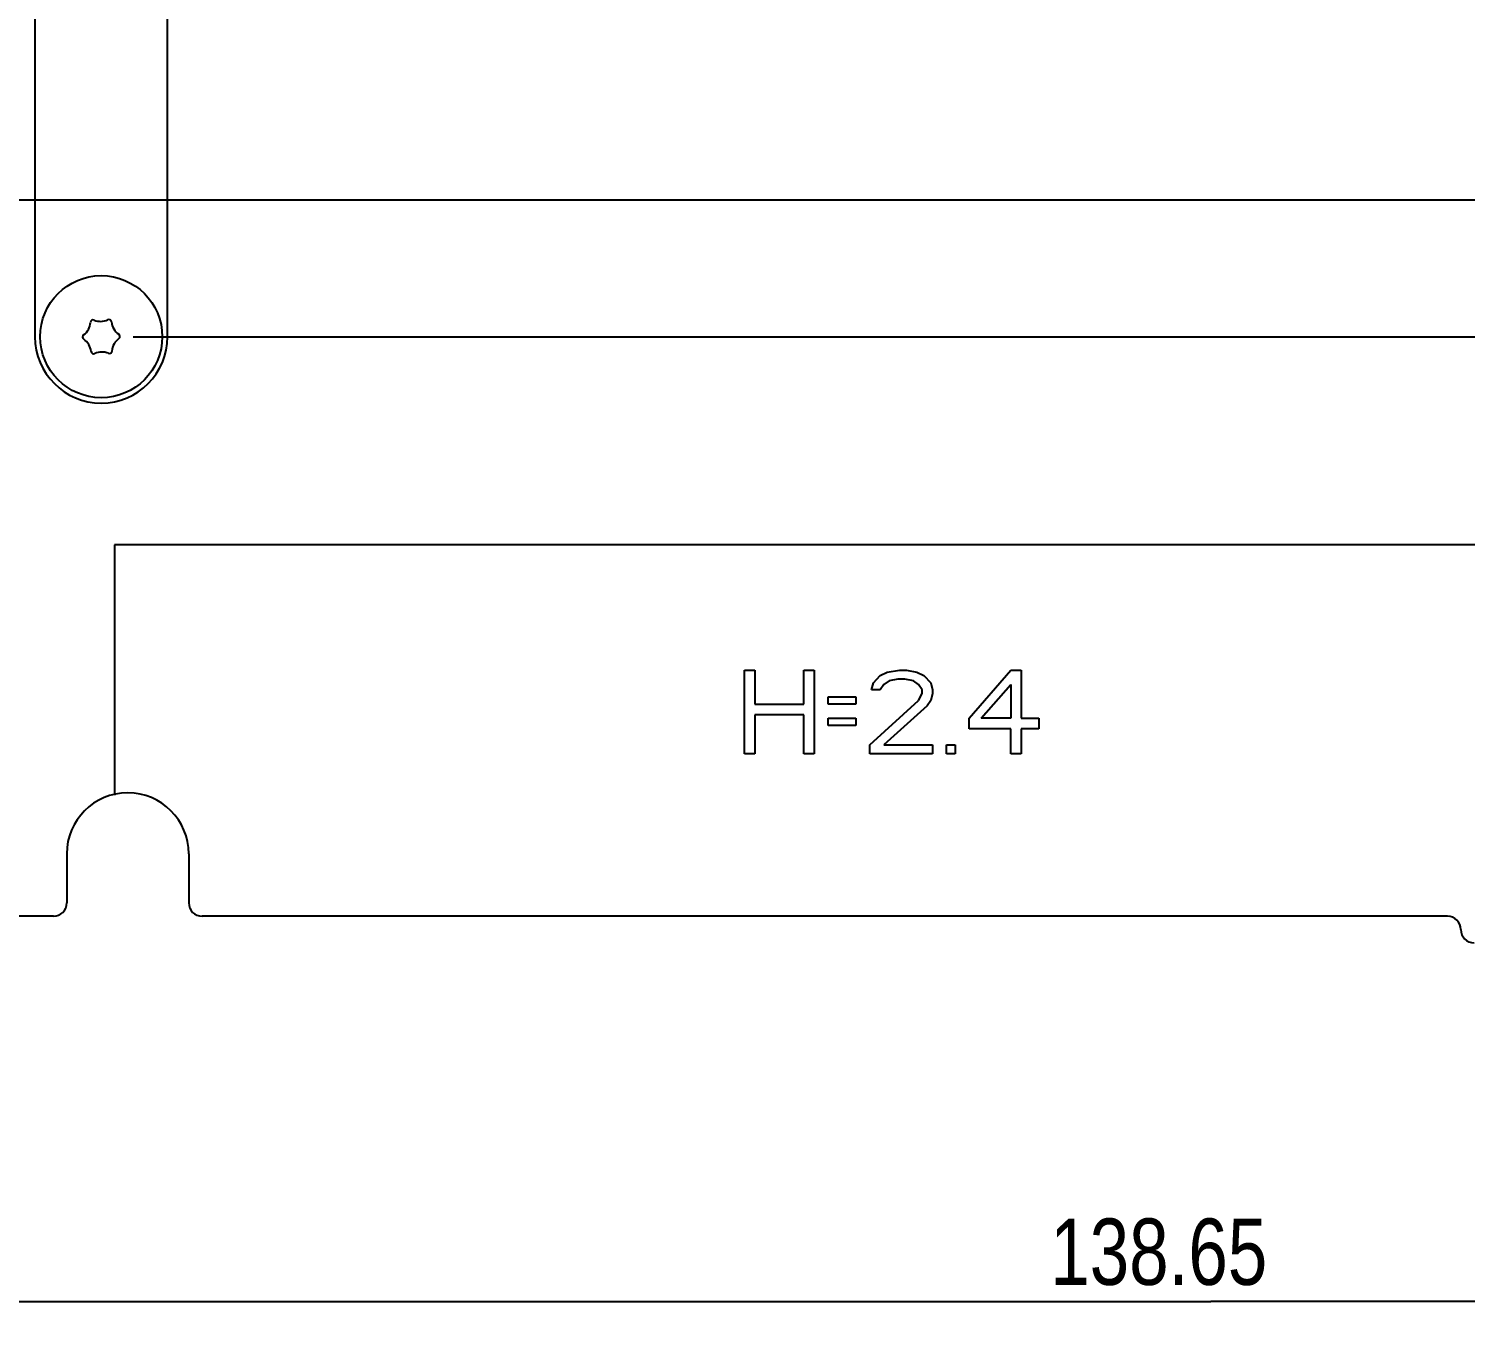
# Model space of a CAD drawing. Header units: millimetres. Extents: x 0 to 594, y 0 to 420.
# Drawn here: x 280.1 to 334.2, y 182.1 to 231.6 of the extents above; entities that cross this region are included whole.
import ezdxf

# ---------------------------------------------------------------- set-up
doc = ezdxf.new("R2010")
doc.units = ezdxf.units.MM
doc.header["$LTSCALE"] = 32.67
doc.layers.get('0').update_dxf_attribs({"linetype": 'CONTINUOUS'})
doc.layers.add('FEATURE', color=7, linetype='CONTINUOUS')
doc.styles.get("Standard").update_dxf_attribs({"font": 'txt', "width": 0.8})
doc.dimstyles.new('DIMSTYLE_1', dxfattribs={"dimtxt": 2.5, "dimasz": 3, "dimexe": 1.5, "dimexo": 1.2, "dimtad": 1, "dimdsep": 46, "dimtxsty": 'STANDARD', "dimblk": '_FILLED', "dimblk1": '_FILLED', "dimblk2": '_FILLED', "dimcen": 0.09, "dimazin": 2, "dimtp": 0.01, "dimtm": 0.01, "dimtfac": 1, "dimtofl": 0, "dimtmove": 0, "dimatfit": 3, "dimldrblk": '_FILLED', "dimfxl": 1, "dimtolj": 1, "dimarcsym": 0})

# ---------------------------------------------------------------- blocks, each defined once
blk = doc.blocks.new('_FILLED')
at = {"color": 0, "linetype": 'BYBLOCK'}
blk.add_solid([(0, 0), (-1, 0.167), (-1, -0.167)], dxfattribs=at)
blk = doc.blocks.new('*D0')
at = {"color": 7, "linetype": 'CONTINUOUS'}
for p, q in [((255.285, 223.809), (255.285, 182.093)), ((393.935, 208.831), (393.935, 182.093)), ((255.285, 183.593), (324.61, 183.593)), ((393.935, 183.593), (324.61, 183.593))]:
    blk.add_line(p, q, dxfattribs=at)
at = {"color": 7, "linetype": 'CONTINUOUS', "xscale": 3, "yscale": 3, "zscale": 3, "rotation": 180}
blk.add_blockref('_FILLED', (255.285, 183.593), dxfattribs=at)
at = {"color": 7, "linetype": 'CONTINUOUS', "xscale": 3, "yscale": 3, "zscale": 3}
blk.add_blockref('_FILLED', (393.935, 183.593), dxfattribs=at)
at = {"color": 7, "linetype": 'CONTINUOUS', "insert": (322.651, 186.718), "char_height": 2.5, "width": 12, "attachment_point": 2, "line_spacing_factor": 0.9}
blk.add_mtext('138.65', dxfattribs=at)
blk = doc.blocks.new('*D1')
at = {"color": 7, "linetype": 'CONTINUOUS'}
for p, q in [((404.328, 217.57), (404.328, 243.19)), ((256.585, 225.109), (405.828, 225.109)), ((404.328, 225.109), (404.328, 217.57)), ((404.328, 210.031), (404.328, 217.57)), ((395.135, 210.031), (405.828, 210.031))]:
    blk.add_line(p, q, dxfattribs=at)
at = {"color": 7, "linetype": 'CONTINUOUS', "xscale": 3, "yscale": 3, "zscale": 3}
for p, rotation in [((404.328, 225.109), 90), ((404.328, 210.031), 270)]:
    blk.add_blockref('_FILLED', p, dxfattribs=dict(at, rotation=rotation))
at = {"color": 7, "linetype": 'CONTINUOUS', "insert": (401.203, 233.19), "char_height": 2.5, "width": 10, "attachment_point": 1, "rotation": 90, "line_spacing_factor": 0.9}
blk.add_mtext('15.08', dxfattribs=at)
blk = doc.blocks.new('*D21')
at = {"color": 7, "linetype": 'CONTINUOUS'}
for p, q in [((255.285, 226.409), (255.285, 321.793)), ((282.785, 294.399), (282.785, 321.793)), ((255.285, 320.293), (269.035, 320.293)), ((282.785, 320.293), (269.035, 320.293))]:
    blk.add_line(p, q, dxfattribs=at)
at = {"color": 7, "linetype": 'CONTINUOUS', "xscale": 3, "yscale": 3, "zscale": 3, "rotation": 180}
blk.add_blockref('_FILLED', (255.285, 320.293), dxfattribs=at)
at = {"color": 7, "linetype": 'CONTINUOUS', "xscale": 3, "yscale": 3, "zscale": 3}
blk.add_blockref('_FILLED', (282.785, 320.293), dxfattribs=at)
at = {"color": 7, "linetype": 'CONTINUOUS', "insert": (270.156, 323.418), "char_height": 2.5, "width": 8, "attachment_point": 2, "line_spacing_factor": 0.9}
blk.add_mtext('27.5', dxfattribs=at)
blk = doc.blocks.new('*D23')
at = {"color": 7, "linetype": 'CONTINUOUS'}
for p, q in [((283.985, 293.199), (418.669, 293.199)), ((417.169, 293.199), (417.169, 256.574)), ((417.169, 219.949), (417.169, 256.574)), ((283.985, 219.949), (418.669, 219.949))]:
    blk.add_line(p, q, dxfattribs=at)
at = {"color": 7, "linetype": 'CONTINUOUS', "xscale": 3, "yscale": 3, "zscale": 3}
for p, rotation in [((417.169, 293.199), 90), ((417.169, 219.949), 270)]:
    blk.add_blockref('_FILLED', p, dxfattribs=dict(at, rotation=rotation))
at = {"color": 7, "linetype": 'CONTINUOUS', "insert": (414.044, 268.708), "char_height": 2.5, "width": 10, "attachment_point": 2, "rotation": 90, "line_spacing_factor": 0.9}
blk.add_mtext('73.25', dxfattribs=at)

msp = doc.modelspace()

# ---------------------------------------------------------------- linework, layer by layer
at = {"color": 7, "linetype": 'CONTINUOUS'}
for p, q in [((359.285, 212.109), (283.285, 212.109)), ((283.285, 212.109), (283.285, 202.67)), ((307.036, 207.378), (307.429, 207.378)), ((307.036, 204.228), (307.036, 207.378)), ((307.429, 207.378), (307.429, 206.105)), ((309.267, 207.378), (309.661, 207.378)), ((309.267, 206.105), (309.267, 207.378)), ((309.661, 207.378), (309.661, 204.228)), ((311.826, 206.641), (311.892, 206.909)), ((311.892, 206.909), (312.154, 207.177)), ((312.154, 207.177), (312.417, 207.311)), ((312.483, 206.976), (312.286, 206.842)), ((312.417, 207.311), (312.876, 207.378)), ((312.811, 207.043), (312.483, 206.976)), ((313.073, 207.043), (312.811, 207.043)), ((312.876, 207.378), (313.139, 207.378)), ((313.401, 206.976), (313.073, 207.043)), ((313.139, 207.378), (313.533, 207.311)), ((313.598, 206.842), (313.401, 206.976)), ((313.533, 207.311), (313.795, 207.177)), ((313.795, 207.177), (314.058, 206.909)), ((314.058, 206.909), (314.123, 206.641)), ((315.501, 205.569), (317.076, 207.378)), ((317.076, 207.378), (317.47, 207.378)), ((317.47, 207.378), (317.47, 205.569)), ((310.186, 206.373), (311.236, 206.373)), ((310.186, 206.105), (310.186, 206.373)), ((311.236, 206.373), (311.236, 206.105)), ((312.154, 206.641), (311.826, 206.641)), ((312.286, 206.842), (312.154, 206.641)), ((313.729, 206.641), (313.598, 206.842)), ((313.598, 206.239), (313.729, 206.507)), ((313.729, 206.507), (313.729, 206.641)), ((314.123, 206.507), (314.058, 206.239)), ((314.123, 206.641), (314.123, 206.507)), ((315.961, 205.569), (317.076, 206.842)), ((317.076, 206.842), (317.076, 205.569)), ((307.429, 206.105), (309.267, 206.105)), ((311.236, 206.105), (310.186, 206.105)), ((311.761, 204.564), (313.598, 206.239)), ((313.926, 206.038), (312.286, 204.564)), ((314.058, 206.239), (313.926, 206.038)), ((309.267, 205.703), (307.429, 205.703)), ((307.429, 205.703), (307.429, 204.228)), ((309.267, 204.228), (309.267, 205.703)), ((310.186, 205.569), (311.236, 205.569)), ((310.186, 205.301), (310.186, 205.569)), ((311.236, 205.301), (310.186, 205.301)), ((311.236, 205.569), (311.236, 205.301)), ((315.501, 205.167), (315.501, 205.569)), ((317.076, 205.569), (315.961, 205.569)), ((317.47, 205.569), (318.126, 205.569)), ((318.126, 205.569), (318.126, 205.167)), ((317.076, 205.167), (315.501, 205.167)), ((317.076, 204.228), (317.076, 205.167)), ((318.126, 205.167), (317.47, 205.167)), ((317.47, 205.167), (317.47, 204.228)), ((307.429, 204.228), (307.036, 204.228)), ((309.661, 204.228), (309.267, 204.228)), ((311.761, 204.228), (311.761, 204.564)), ((314.123, 204.228), (311.761, 204.228)), ((312.286, 204.564), (314.123, 204.564)), ((314.123, 204.564), (314.123, 204.228)), ((314.648, 204.564), (314.976, 204.564)), ((314.648, 204.228), (314.648, 204.564)), ((314.976, 204.228), (314.648, 204.228)), ((314.976, 204.564), (314.976, 204.228)), ((317.47, 204.228), (317.076, 204.228)), ((281.485, 200.459), (281.485, 198.609)), ((286.085, 200.459), (286.085, 198.609)), ((280.985, 198.109), (265.456, 198.109)), ((333.535, 198.109), (286.585, 198.109))]:
    msp.add_line(p, q, dxfattribs=at)
for centre, radius, start, end in [((283.785, 200.459), 2.3, 0, 180), ((280.985, 198.609), 0.5, 270, 360), ((286.585, 198.609), 0.5, 180, 270), ((333.535, 197.609), 0.5, 0, 90), ((334.535, 197.609), 0.5, 180, 270)]:
    msp.add_arc(centre, radius, start, end, dxfattribs=at)
at = {"layer": 'FEATURE', "color": 7, "linetype": 'CONTINUOUS'}
for p, q in [((280.285, 293.199), (280.285, 219.949)), ((285.285, 219.949), (285.285, 293.199))]:
    msp.add_line(p, q, dxfattribs=at)
msp.add_circle((282.785, 219.949), 2.3, dxfattribs=at)
for centre, radius, start, end in [((281.751, 220.528), 0.63, 305.8797, 356.4221), ((282.48, 220.483), 0.1, 67.3572, 176.4221), ((282.761, 221.156), 0.63, 247.3572, 294.9567), ((283.069, 220.495), 0.1, 5.8919, 114.9567), ((283.795, 220.569), 0.63, 185.8919, 236.4342), ((282.785, 219.949), 2.5, 180, 360), ((282.179, 219.937), 0.1, 125.8797, 236.4342), ((283.819, 219.37), 0.63, 125.8797, 176.4221), ((283.392, 219.961), 0.1, 305.8797, 56.4342), ((281.776, 219.328), 0.63, 5.8919, 56.4342), ((282.502, 219.403), 0.1, 185.8919, 294.9567), ((282.81, 218.742), 0.63, 67.3572, 114.9567), ((283.091, 219.415), 0.1, 247.3572, 356.4221)]:
    msp.add_arc(centre, radius, start, end, dxfattribs=at)

# ---------------------------------------------------------------- dimensions: what is measured, and where the dimension line sits
at = {"color": 7, "linetype": 'CONTINUOUS'}
for base, p1, p2, picture, middle in [((282.785, 320.293), (255.285, 225.209), (282.785, 293.199), '*D21', (270.219, 320.293)), ((393.935, 183.593), (255.285, 225.009), (393.935, 210.031), '*D0', (322.963, 183.593))]:
    dim = msp.add_linear_dim(base=base, p1=p1, p2=p2, dimstyle='DIMSTYLE_1', dxfattribs=at)
    dim.commit()
    dim.dimension.update_dxf_attribs({"geometry": picture, "text_midpoint": middle, "dimtype": 160})
for base, p1, p2, picture, middle in [((417.169, 219.949), (282.785, 293.199), (282.785, 219.949), '*D23', (417.169, 268.771)), ((404.328, 210.031), (255.385, 225.109), (393.935, 210.031), '*D1', (404.328, 238.503))]:
    dim = msp.add_linear_dim(base=base, p1=p1, p2=p2, angle=270, dimstyle='DIMSTYLE_1', dxfattribs=at)
    dim.commit()
    dim.dimension.update_dxf_attribs({"geometry": picture, "text_midpoint": middle, "dimtype": 160})

doc.saveas('drawing.dxf')
